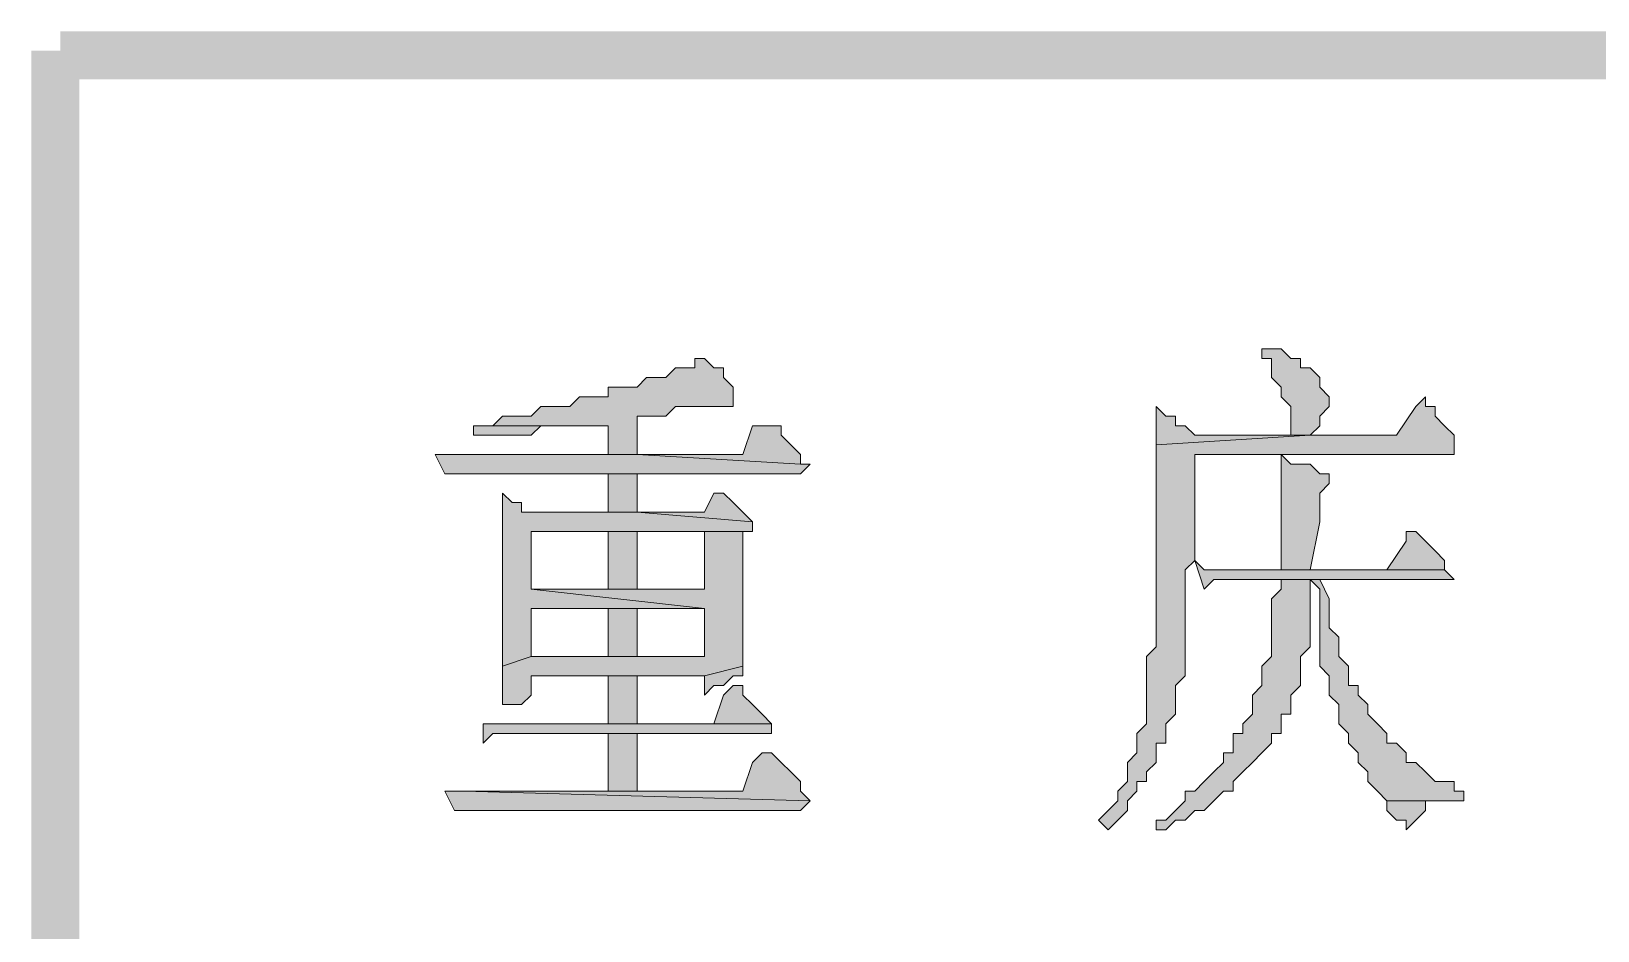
# Model space of a CAD drawing. Header units: millimetres. Extents: x 6 to 291, y 4 to 206.
# Drawn here: x 101.26 to 108.16, y 12.59 to 16.55 of the extents above; entities that cross this region are included whole.
import ezdxf

# ---------------------------------------------------------------- set-up
doc = ezdxf.new("R2010")
doc.units = ezdxf.units.MM
doc.layers.add('C00-00-00', color=7, linetype='Continuous')

msp = doc.modelspace()

# ---------------------------------------------------------------- hatches: boundary and pattern name
at = {"layer": 'C00-00-00'}
h = msp.add_hatch(color=256, dxfattribs=at)
h.dxf.hatch_style = 2
h.paths.add_polyline_path([(286.342664, 16.340669), (286.342664, 16.552333), (101.388337, 16.340669)])
h = msp.add_hatch(color=256, dxfattribs=at)
h.dxf.hatch_style = 2
h.paths.add_polyline_path([(286.342664, 16.552333), (101.388337, 16.340669), (101.388337, 16.552333)])
h = msp.add_hatch(color=256, dxfattribs=at)
h.dxf.hatch_style = 2
h.paths.add_polyline_path([(101.472997, 16.467664), (101.261334, 16.467664), (101.472997, 8.762999)])
h = msp.add_hatch(color=256, dxfattribs=at)
h.dxf.hatch_style = 2
h.paths.add_polyline_path([(101.261334, 16.467664), (101.472997, 8.762999), (101.261334, 8.762999)])
h = msp.add_hatch(color=256, dxfattribs=at)
h.dxf.hatch_style = 2
h.paths.add_polyline_path([(104.22467, 15.112999), (104.182337, 15.112999), (104.182337, 15.070665), (104.140003, 15.070665), (104.09767, 15.070665), (104.055337, 15.028332), (104.013003, 15.028332), (103.97067, 15.028332), (103.928337, 14.985999), (103.84367, 14.985999), (103.801337, 14.985999), (103.801337, 14.943665), (103.759003, 14.943665), (103.71667, 14.943665), (103.674337, 14.943665), (103.632003, 14.901332), (103.58967, 14.901332), (103.547337, 14.901332), (103.505003, 14.901332), (103.46267, 14.858999), (103.420337, 14.858999), (103.378003, 14.858999), (103.33567, 14.858999), (103.293337, 14.816665), (103.801337, 14.816665), (103.801337, 14.689665), (103.124003, 14.689665), (103.928337, 14.689665), (103.928337, 14.858999), (103.97067, 14.858999), (104.055337, 14.858999), (104.09767, 14.901332), (104.22467, 14.901332), (104.267003, 14.901332), (104.35167, 14.901332), (104.35167, 14.943665), (104.35167, 14.985999), (104.309337, 15.028332), (104.309337, 15.070665), (104.267003, 15.070665)])
h = msp.add_hatch(color=256, dxfattribs=at)
h.dxf.hatch_style = 2
h.paths.add_polyline_path([(106.680003, 15.155341), (106.680003, 15.113008), (106.722337, 15.113008), (106.722337, 15.070674), (106.722337, 15.028341), (106.76467, 14.986008), (106.76467, 14.943674), (106.807003, 14.901341), (106.807003, 14.859008), (106.807003, 14.816674), (106.807003, 14.774341), (106.426003, 14.774341), (106.89167, 14.774341), (106.934003, 14.816674), (106.934003, 14.859008), (106.976337, 14.901341), (106.976337, 14.943674), (106.934003, 14.986008), (106.934003, 15.028341), (106.89167, 15.070674), (106.849337, 15.070674), (106.849337, 15.113008), (106.807003, 15.113008), (106.76467, 15.155341)])
h = msp.add_hatch(color=256, dxfattribs=at)
h.dxf.hatch_style = 2
h.paths.add_polyline_path([(104.351665, 14.901335), (104.266997, 14.901335), (104.309331, 14.901335)])
h = msp.add_hatch(color=256, dxfattribs=at)
h.dxf.hatch_style = 2
h.paths.add_polyline_path([(107.39967, 14.943661), (107.357337, 14.901328), (107.27267, 14.774328), (106.89167, 14.774328), (106.214337, 14.731995), (106.214337, 14.308661), (106.214337, 14.266328), (106.214337, 13.842995), (106.172003, 13.800661), (106.172003, 13.758328), (106.172003, 13.715995), (106.172003, 13.631328), (106.172003, 13.588995), (106.172003, 13.504328), (106.12967, 13.461995), (106.12967, 13.419661), (106.12967, 13.377328), (106.087337, 13.334995), (106.087337, 13.292661), (106.087337, 13.250328), (106.045003, 13.207995), (106.045003, 13.165661), (106.00267, 13.123328), (105.960337, 13.080995), (106.00267, 13.038661), (106.045003, 13.080995), (106.087337, 13.123328), (106.087337, 13.165661), (106.12967, 13.207995), (106.12967, 13.250328), (106.172003, 13.250328), (106.172003, 13.292661), (106.214337, 13.334995), (106.214337, 13.377328), (106.214337, 13.419661), (106.25667, 13.419661), (106.25667, 13.461995), (106.25667, 13.504328), (106.299003, 13.546661), (106.299003, 13.588995), (106.299003, 13.631328), (106.299003, 13.673661), (106.341337, 13.715995), (106.341337, 13.842995), (106.341337, 14.181661), (106.38367, 14.223995), (106.38367, 14.689661), (107.484337, 14.689661), (107.52667, 14.689661), (107.52667, 14.731995), (107.52667, 14.774328), (107.484337, 14.816661), (107.442003, 14.858995), (107.442003, 14.901328), (107.39967, 14.901328)])
h = msp.add_hatch(color=256, dxfattribs=at)
h.dxf.hatch_style = 2
h.paths.add_polyline_path([(106.214334, 14.901335), (106.214334, 14.859002), (106.214334, 14.816669), (106.214334, 14.732002), (106.891667, 14.774335), (106.426001, 14.774335), (106.383667, 14.774335), (106.341334, 14.816669), (106.299001, 14.816669), (106.299001, 14.859002), (106.256667, 14.859002)])
h = msp.add_hatch(color=256, dxfattribs=at)
h.dxf.hatch_style = 2
h.paths.add_polyline_path([(103.293332, 14.816666), (103.208665, 14.816666), (103.208665, 14.774333), (103.462665, 14.774333), (103.504998, 14.816666), (103.631998, 14.816666), (103.674332, 14.816666), (103.801332, 14.816666)])
h = msp.add_hatch(color=256, dxfattribs=at)
h.dxf.hatch_style = 2
h.paths.add_polyline_path([(104.478668, 14.816666), (104.436335, 14.816666), (104.394001, 14.689666), (103.928335, 14.689666), (104.648001, 14.647333), (104.648001, 14.689666), (104.605668, 14.732), (104.563335, 14.774333), (104.563335, 14.816666), (104.521001, 14.816666)])
h = msp.add_hatch(color=256, dxfattribs=at)
h.dxf.hatch_style = 2
h.paths.add_polyline_path([(103.039334, 14.689672), (103.081667, 14.605005), (103.124001, 14.605005), (104.648001, 14.605005), (104.690334, 14.647338), (104.648001, 14.647338), (103.928334, 14.689672), (103.081667, 14.689672)])
h = msp.add_hatch(color=256, dxfattribs=at)
h.dxf.hatch_style = 2
h.paths.add_polyline_path([(106.764664, 14.689672), (106.764664, 14.562672), (106.764664, 14.478005), (106.764664, 14.181672), (106.46833, 14.181672), (106.891664, 14.181672), (106.933997, 14.393338), (106.933997, 14.478005), (106.933997, 14.520338), (106.97633, 14.562672), (106.97633, 14.605005), (106.933997, 14.605005), (106.891664, 14.647338), (106.84933, 14.647338), (106.806997, 14.647338)])
h = msp.add_hatch(color=256, dxfattribs=at)
h.dxf.hatch_style = 2
h.paths.add_polyline_path([(103.92833, 14.605003), (103.801335, 14.605003), (103.801335, 14.435666), (103.505003, 14.435666), (103.92833, 14.435666)])
h = msp.add_hatch(color=256, dxfattribs=at)
h.dxf.hatch_style = 2
h.paths.add_polyline_path([(103.335666, 14.520334), (103.335666, 13.758334), (103.462666, 13.800668), (103.462666, 14.012334), (103.801333, 14.012334), (104.224666, 14.012334), (103.462666, 14.097001), (103.462666, 14.351001), (103.801333, 14.351001), (104.436333, 14.351001), (104.436333, 14.393334), (103.928333, 14.435668), (103.504999, 14.435668), (103.462666, 14.435668), (103.420333, 14.435668), (103.420333, 14.478001), (103.377999, 14.478001)])
h = msp.add_hatch(color=256, dxfattribs=at)
h.dxf.hatch_style = 2
h.paths.add_polyline_path([(104.266997, 14.520334), (104.224663, 14.435668), (103.92833, 14.435668), (104.43633, 14.393334), (104.393997, 14.435668), (104.351663, 14.478001), (104.30933, 14.520334)])
h = msp.add_hatch(color=256, dxfattribs=at)
h.dxf.hatch_style = 2
h.paths.add_polyline_path([(104.436334, 14.350997), (103.801334, 14.350997), (104.224667, 14.350997), (104.224667, 14.096997), (103.462667, 14.096997), (104.224667, 14.012331), (104.224667, 13.800664), (103.928334, 13.800664), (103.462667, 13.800664), (103.335667, 13.758331), (103.335667, 13.588997), (103.378, 13.588997), (103.420334, 13.588997), (103.462667, 13.631331), (103.462667, 13.715997), (103.801334, 13.715997), (103.928334, 13.715997), (104.224667, 13.715997), (104.394, 13.758331), (104.394, 14.308664), (104.394, 14.350997)])
h = msp.add_hatch(color=256, dxfattribs=at)
h.dxf.hatch_style = 2
h.paths.add_polyline_path([(103.801335, 14.350997), (103.801335, 14.097008), (103.92833, 14.097008), (103.92833, 14.350997), (104.22467, 14.350997)])
h = msp.add_hatch(color=256, dxfattribs=at)
h.dxf.hatch_style = 2
h.paths.add_polyline_path([(107.357336, 14.350997), (107.315003, 14.350997), (107.315003, 14.308664), (107.230336, 14.181664), (106.891669, 14.181664), (107.484336, 14.181664), (107.484336, 14.223997), (107.442003, 14.266331), (107.399669, 14.308664)])
h = msp.add_hatch(color=256, dxfattribs=at)
h.dxf.hatch_style = 2
h.paths.add_polyline_path([(106.383663, 14.224002), (106.425997, 14.097002), (106.46833, 14.139336), (107.48433, 14.139336), (107.526663, 14.139336), (107.48433, 14.181669), (106.891663, 14.181669), (106.425997, 14.181669)])
h = msp.add_hatch(color=256, dxfattribs=at)
h.dxf.hatch_style = 2
h.paths.add_polyline_path([(106.764664, 14.139334), (106.764664, 14.097001), (106.72233, 14.054667), (106.72233, 13.927667), (106.72233, 13.885334), (106.72233, 13.800667), (106.679997, 13.758334), (106.679997, 13.716001), (106.679997, 13.673667), (106.637664, 13.631334), (106.637664, 13.589001), (106.637664, 13.546667), (106.59533, 13.504334), (106.59533, 13.462001), (106.552997, 13.462001), (106.552997, 13.419667), (106.552997, 13.377334), (106.510664, 13.377334), (106.510664, 13.335001), (106.46833, 13.292667), (106.425997, 13.250334), (106.383664, 13.208001), (106.34133, 13.208001), (106.34133, 13.165667), (106.298997, 13.123334), (106.256664, 13.081001), (106.21433, 13.081001), (106.21433, 13.038667), (106.256664, 13.038667), (106.298997, 13.081001), (106.34133, 13.081001), (106.383664, 13.123334), (106.425997, 13.123334), (106.46833, 13.165667), (106.510664, 13.208001), (106.552997, 13.208001), (106.552997, 13.250334), (106.59533, 13.292667), (106.637664, 13.335001), (106.679997, 13.377334), (106.72233, 13.419667), (106.72233, 13.462001), (106.764664, 13.462001), (106.764664, 13.504334), (106.764664, 13.546667), (106.806997, 13.546667), (106.806997, 13.589001), (106.806997, 13.631334), (106.84933, 13.673667), (106.84933, 13.716001), (106.84933, 13.758334), (106.84933, 13.800667), (106.891664, 13.843001), (106.891664, 14.012334), (106.891664, 14.054667), (106.891664, 14.139334)])
h = msp.add_hatch(color=256, dxfattribs=at)
h.dxf.hatch_style = 2
h.paths.add_polyline_path([(106.934001, 14.139334), (106.764668, 14.139334), (106.891668, 14.139334), (106.934001, 14.097001), (106.934001, 13.927667), (106.934001, 13.843001), (106.934001, 13.758334), (106.976334, 13.716001), (106.976334, 13.673667), (106.976334, 13.631334), (107.018668, 13.589001), (107.018668, 13.546667), (107.018668, 13.504334), (107.061001, 13.462001), (107.061001, 13.419667), (107.103334, 13.377334), (107.103334, 13.335001), (107.145668, 13.292667), (107.145668, 13.250334), (107.188001, 13.208001), (107.230334, 13.165667), (107.484334, 13.165667), (107.569001, 13.165667), (107.569001, 13.208001), (107.526668, 13.208001), (107.526668, 13.250334), (107.484334, 13.250334), (107.442001, 13.250334), (107.399668, 13.292667), (107.357334, 13.335001), (107.315001, 13.335001), (107.315001, 13.377334), (107.272668, 13.419667), (107.230334, 13.419667), (107.230334, 13.462001), (107.188001, 13.504334), (107.145668, 13.546667), (107.145668, 13.589001), (107.103334, 13.631334), (107.103334, 13.673667), (107.061001, 13.673667), (107.061001, 13.716001), (107.061001, 13.758334), (107.018668, 13.800667), (107.018668, 13.843001), (107.018668, 13.885334), (106.976334, 13.927667), (106.976334, 13.970001), (106.976334, 14.012334), (106.976334, 14.054667)])
h = msp.add_hatch(color=256, dxfattribs=at)
h.dxf.hatch_style = 2
h.paths.add_polyline_path([(103.92833, 13.800675), (103.92833, 14.012339), (103.801335, 14.012339), (103.801335, 13.800675)])
h = msp.add_hatch(color=256, dxfattribs=at)
h.dxf.hatch_style = 2
h.paths.add_polyline_path([(104.393999, 13.758333), (104.224666, 13.716), (104.224666, 13.631333), (104.266999, 13.673666), (104.309333, 13.673666), (104.351666, 13.716), (104.393999, 13.716)])
h = msp.add_hatch(color=256, dxfattribs=at)
h.dxf.hatch_style = 2
h.paths.add_polyline_path([(104.351665, 13.673665), (104.309332, 13.631331), (104.266998, 13.504331), (103.335665, 13.504331), (104.520998, 13.504331), (104.478665, 13.546665), (104.436332, 13.588998), (104.393998, 13.631331), (104.393998, 13.673665)])
h = msp.add_hatch(color=256, dxfattribs=at)
h.dxf.hatch_style = 2
h.paths.add_polyline_path([(103.92833, 13.504343), (103.92833, 13.716007), (103.801335, 13.716007), (103.801335, 13.504343)])
h = msp.add_hatch(color=256, dxfattribs=at)
h.dxf.hatch_style = 2
h.paths.add_polyline_path([(103.250997, 13.504343), (103.250997, 13.419677), (103.293331, 13.46201), (104.520997, 13.46201), (104.520997, 13.504343), (103.335664, 13.504343)])
h = msp.add_hatch(color=256, dxfattribs=at)
h.dxf.hatch_style = 2
h.paths.add_polyline_path([(103.92833, 13.207995), (103.92833, 13.462001), (103.801335, 13.462001), (103.801335, 13.207995)])
h = msp.add_hatch(color=256, dxfattribs=at)
h.dxf.hatch_style = 2
h.paths.add_polyline_path([(104.478668, 13.377333), (104.436335, 13.334999), (104.394001, 13.207999), (103.166335, 13.207999), (104.690335, 13.165666), (104.648001, 13.207999), (104.648001, 13.250333), (104.605668, 13.292666), (104.563335, 13.334999), (104.521001, 13.377333)])
h = msp.add_hatch(color=256, dxfattribs=at)
h.dxf.hatch_style = 2
h.paths.add_polyline_path([(103.081668, 13.207995), (103.124003, 13.123343), (104.647997, 13.123343), (104.690331, 13.165669), (103.166337, 13.207995)])
h = msp.add_hatch(color=256, dxfattribs=at)
h.dxf.hatch_style = 2
h.paths.add_polyline_path([(107.230333, 13.165669), (107.230333, 13.123336), (107.272666, 13.081002), (107.315, 13.081002), (107.315, 13.038669), (107.357333, 13.081002), (107.399666, 13.123336), (107.399666, 13.165669), (107.442, 13.165669), (107.484333, 13.165669)])

# ---------------------------------------------------------------- linework, layer by layer
at = {"layer": 'C00-00-00', "lineweight": 13}
for points in [[(104.22467, 15.112999), (104.182337, 15.112999), (104.182337, 15.070665), (104.140003, 15.070665), (104.09767, 15.070665), (104.055337, 15.028332), (104.013003, 15.028332), (103.97067, 15.028332), (103.928337, 14.985999), (103.84367, 14.985999), (103.801337, 14.985999), (103.801337, 14.943665), (103.759003, 14.943665), (103.71667, 14.943665), (103.674337, 14.943665), (103.632003, 14.901332), (103.58967, 14.901332), (103.547337, 14.901332), (103.505003, 14.901332), (103.46267, 14.858999), (103.420337, 14.858999), (103.378003, 14.858999), (103.33567, 14.858999), (103.293337, 14.816665), (103.801337, 14.816665), (103.801337, 14.689665), (103.124003, 14.689665), (103.928337, 14.689665), (103.928337, 14.858999), (103.97067, 14.858999), (104.055337, 14.858999), (104.09767, 14.901332), (104.22467, 14.901332), (104.267003, 14.901332), (104.35167, 14.901332), (104.35167, 14.943665), (104.35167, 14.985999), (104.309337, 15.028332), (104.309337, 15.070665), (104.267003, 15.070665)], [(106.680003, 15.155341), (106.680003, 15.113008), (106.722337, 15.113008), (106.722337, 15.070674), (106.722337, 15.028341), (106.76467, 14.986008), (106.76467, 14.943674), (106.807003, 14.901341), (106.807003, 14.859008), (106.807003, 14.816674), (106.807003, 14.774341), (106.426003, 14.774341), (106.89167, 14.774341), (106.934003, 14.816674), (106.934003, 14.859008), (106.976337, 14.901341), (106.976337, 14.943674), (106.934003, 14.986008), (106.934003, 15.028341), (106.89167, 15.070674), (106.849337, 15.070674), (106.849337, 15.113008), (106.807003, 15.113008), (106.76467, 15.155341)], [(104.351665, 14.901335), (104.266997, 14.901335), (104.309331, 14.901335)], [(107.39967, 14.943661), (107.357337, 14.901328), (107.27267, 14.774328), (106.89167, 14.774328), (106.214337, 14.731995), (106.214337, 14.308661), (106.214337, 14.266328), (106.214337, 13.842995), (106.172003, 13.800661), (106.172003, 13.758328), (106.172003, 13.715995), (106.172003, 13.631328), (106.172003, 13.588995), (106.172003, 13.504328), (106.12967, 13.461995), (106.12967, 13.419661), (106.12967, 13.377328), (106.087337, 13.334995), (106.087337, 13.292661), (106.087337, 13.250328), (106.045003, 13.207995), (106.045003, 13.165661), (106.00267, 13.123328), (105.960337, 13.080995), (106.00267, 13.038661), (106.045003, 13.080995), (106.087337, 13.123328), (106.087337, 13.165661), (106.12967, 13.207995), (106.12967, 13.250328), (106.172003, 13.250328), (106.172003, 13.292661), (106.214337, 13.334995), (106.214337, 13.377328), (106.214337, 13.419661), (106.25667, 13.419661), (106.25667, 13.461995), (106.25667, 13.504328), (106.299003, 13.546661), (106.299003, 13.588995), (106.299003, 13.631328), (106.299003, 13.673661), (106.341337, 13.715995), (106.341337, 13.842995), (106.341337, 14.181661), (106.38367, 14.223995), (106.38367, 14.689661), (107.484337, 14.689661), (107.52667, 14.689661), (107.52667, 14.731995), (107.52667, 14.774328), (107.484337, 14.816661), (107.442003, 14.858995), (107.442003, 14.901328), (107.39967, 14.901328)], [(106.214334, 14.901335), (106.214334, 14.859002), (106.214334, 14.816669), (106.214334, 14.732002), (106.891667, 14.774335), (106.426001, 14.774335), (106.383667, 14.774335), (106.341334, 14.816669), (106.299001, 14.816669), (106.299001, 14.859002), (106.256667, 14.859002)], [(103.293332, 14.816666), (103.208665, 14.816666), (103.208665, 14.774333), (103.462665, 14.774333), (103.504998, 14.816666), (103.631998, 14.816666), (103.674332, 14.816666), (103.801332, 14.816666)], [(104.478668, 14.816666), (104.436335, 14.816666), (104.394001, 14.689666), (103.928335, 14.689666), (104.648001, 14.647333), (104.648001, 14.689666), (104.605668, 14.732), (104.563335, 14.774333), (104.563335, 14.816666), (104.521001, 14.816666)], [(103.039334, 14.689672), (103.081667, 14.605005), (103.124001, 14.605005), (104.648001, 14.605005), (104.690334, 14.647338), (104.648001, 14.647338), (103.928334, 14.689672), (103.081667, 14.689672)], [(106.764664, 14.689672), (106.764664, 14.562672), (106.764664, 14.478005), (106.764664, 14.181672), (106.46833, 14.181672), (106.891664, 14.181672), (106.933997, 14.393338), (106.933997, 14.478005), (106.933997, 14.520338), (106.97633, 14.562672), (106.97633, 14.605005), (106.933997, 14.605005), (106.891664, 14.647338), (106.84933, 14.647338), (106.806997, 14.647338)], [(103.92833, 14.605003), (103.801335, 14.605003), (103.801335, 14.435666), (103.505003, 14.435666), (103.92833, 14.435666)], [(103.335666, 14.520334), (103.335666, 13.758334), (103.462666, 13.800668), (103.462666, 14.012334), (103.801333, 14.012334), (104.224666, 14.012334), (103.462666, 14.097001), (103.462666, 14.351001), (103.801333, 14.351001), (104.436333, 14.351001), (104.436333, 14.393334), (103.928333, 14.435668), (103.504999, 14.435668), (103.462666, 14.435668), (103.420333, 14.435668), (103.420333, 14.478001), (103.377999, 14.478001)], [(104.266997, 14.520334), (104.224663, 14.435668), (103.92833, 14.435668), (104.43633, 14.393334), (104.393997, 14.435668), (104.351663, 14.478001), (104.30933, 14.520334)], [(104.436334, 14.350997), (103.801334, 14.350997), (104.224667, 14.350997), (104.224667, 14.096997), (103.462667, 14.096997), (104.224667, 14.012331), (104.224667, 13.800664), (103.928334, 13.800664), (103.462667, 13.800664), (103.335667, 13.758331), (103.335667, 13.588997), (103.378, 13.588997), (103.420334, 13.588997), (103.462667, 13.631331), (103.462667, 13.715997), (103.801334, 13.715997), (103.928334, 13.715997), (104.224667, 13.715997), (104.394, 13.758331), (104.394, 14.308664), (104.394, 14.350997)], [(103.801335, 14.350997), (103.801335, 14.097008), (103.92833, 14.097008), (103.92833, 14.350997), (104.22467, 14.350997)], [(107.357336, 14.350997), (107.315003, 14.350997), (107.315003, 14.308664), (107.230336, 14.181664), (106.891669, 14.181664), (107.484336, 14.181664), (107.484336, 14.223997), (107.442003, 14.266331), (107.399669, 14.308664)], [(106.383663, 14.224002), (106.425997, 14.097002), (106.46833, 14.139336), (107.48433, 14.139336), (107.526663, 14.139336), (107.48433, 14.181669), (106.891663, 14.181669), (106.425997, 14.181669)], [(106.764664, 14.139334), (106.764664, 14.097001), (106.72233, 14.054667), (106.72233, 13.927667), (106.72233, 13.885334), (106.72233, 13.800667), (106.679997, 13.758334), (106.679997, 13.716001), (106.679997, 13.673667), (106.637664, 13.631334), (106.637664, 13.589001), (106.637664, 13.546667), (106.59533, 13.504334), (106.59533, 13.462001), (106.552997, 13.462001), (106.552997, 13.419667), (106.552997, 13.377334), (106.510664, 13.377334), (106.510664, 13.335001), (106.46833, 13.292667), (106.425997, 13.250334), (106.383664, 13.208001), (106.34133, 13.208001), (106.34133, 13.165667), (106.298997, 13.123334), (106.256664, 13.081001), (106.21433, 13.081001), (106.21433, 13.038667), (106.256664, 13.038667), (106.298997, 13.081001), (106.34133, 13.081001), (106.383664, 13.123334), (106.425997, 13.123334), (106.46833, 13.165667), (106.510664, 13.208001), (106.552997, 13.208001), (106.552997, 13.250334), (106.59533, 13.292667), (106.637664, 13.335001), (106.679997, 13.377334), (106.72233, 13.419667), (106.72233, 13.462001), (106.764664, 13.462001), (106.764664, 13.504334), (106.764664, 13.546667), (106.806997, 13.546667), (106.806997, 13.589001), (106.806997, 13.631334), (106.84933, 13.673667), (106.84933, 13.716001), (106.84933, 13.758334), (106.84933, 13.800667), (106.891664, 13.843001), (106.891664, 14.012334), (106.891664, 14.054667), (106.891664, 14.139334)], [(106.934001, 14.139334), (106.764668, 14.139334), (106.891668, 14.139334), (106.934001, 14.097001), (106.934001, 13.927667), (106.934001, 13.843001), (106.934001, 13.758334), (106.976334, 13.716001), (106.976334, 13.673667), (106.976334, 13.631334), (107.018668, 13.589001), (107.018668, 13.546667), (107.018668, 13.504334), (107.061001, 13.462001), (107.061001, 13.419667), (107.103334, 13.377334), (107.103334, 13.335001), (107.145668, 13.292667), (107.145668, 13.250334), (107.188001, 13.208001), (107.230334, 13.165667), (107.484334, 13.165667), (107.569001, 13.165667), (107.569001, 13.208001), (107.526668, 13.208001), (107.526668, 13.250334), (107.484334, 13.250334), (107.442001, 13.250334), (107.399668, 13.292667), (107.357334, 13.335001), (107.315001, 13.335001), (107.315001, 13.377334), (107.272668, 13.419667), (107.230334, 13.419667), (107.230334, 13.462001), (107.188001, 13.504334), (107.145668, 13.546667), (107.145668, 13.589001), (107.103334, 13.631334), (107.103334, 13.673667), (107.061001, 13.673667), (107.061001, 13.716001), (107.061001, 13.758334), (107.018668, 13.800667), (107.018668, 13.843001), (107.018668, 13.885334), (106.976334, 13.927667), (106.976334, 13.970001), (106.976334, 14.012334), (106.976334, 14.054667)], [(103.92833, 13.800675), (103.92833, 14.012339), (103.801335, 14.012339), (103.801335, 13.800675)], [(104.393999, 13.758333), (104.224666, 13.716), (104.224666, 13.631333), (104.266999, 13.673666), (104.309333, 13.673666), (104.351666, 13.716), (104.393999, 13.716)], [(104.351665, 13.673665), (104.309332, 13.631331), (104.266998, 13.504331), (103.335665, 13.504331), (104.520998, 13.504331), (104.478665, 13.546665), (104.436332, 13.588998), (104.393998, 13.631331), (104.393998, 13.673665)], [(103.92833, 13.504343), (103.92833, 13.716007), (103.801335, 13.716007), (103.801335, 13.504343)], [(103.250997, 13.504343), (103.250997, 13.419677), (103.293331, 13.46201), (104.520997, 13.46201), (104.520997, 13.504343), (103.335664, 13.504343)], [(103.92833, 13.207995), (103.92833, 13.462001), (103.801335, 13.462001), (103.801335, 13.207995)], [(104.478668, 13.377333), (104.436335, 13.334999), (104.394001, 13.207999), (103.166335, 13.207999), (104.690335, 13.165666), (104.648001, 13.207999), (104.648001, 13.250333), (104.605668, 13.292666), (104.563335, 13.334999), (104.521001, 13.377333)], [(103.081668, 13.207995), (103.124003, 13.123343), (104.647997, 13.123343), (104.690331, 13.165669), (103.166337, 13.207995)], [(107.230333, 13.165669), (107.230333, 13.123336), (107.272666, 13.081002), (107.315, 13.081002), (107.315, 13.038669), (107.357333, 13.081002), (107.399666, 13.123336), (107.399666, 13.165669), (107.442, 13.165669), (107.484333, 13.165669)]]:
    msp.add_lwpolyline(points, close=True, dxfattribs=at)

doc.saveas('drawing.dxf')
